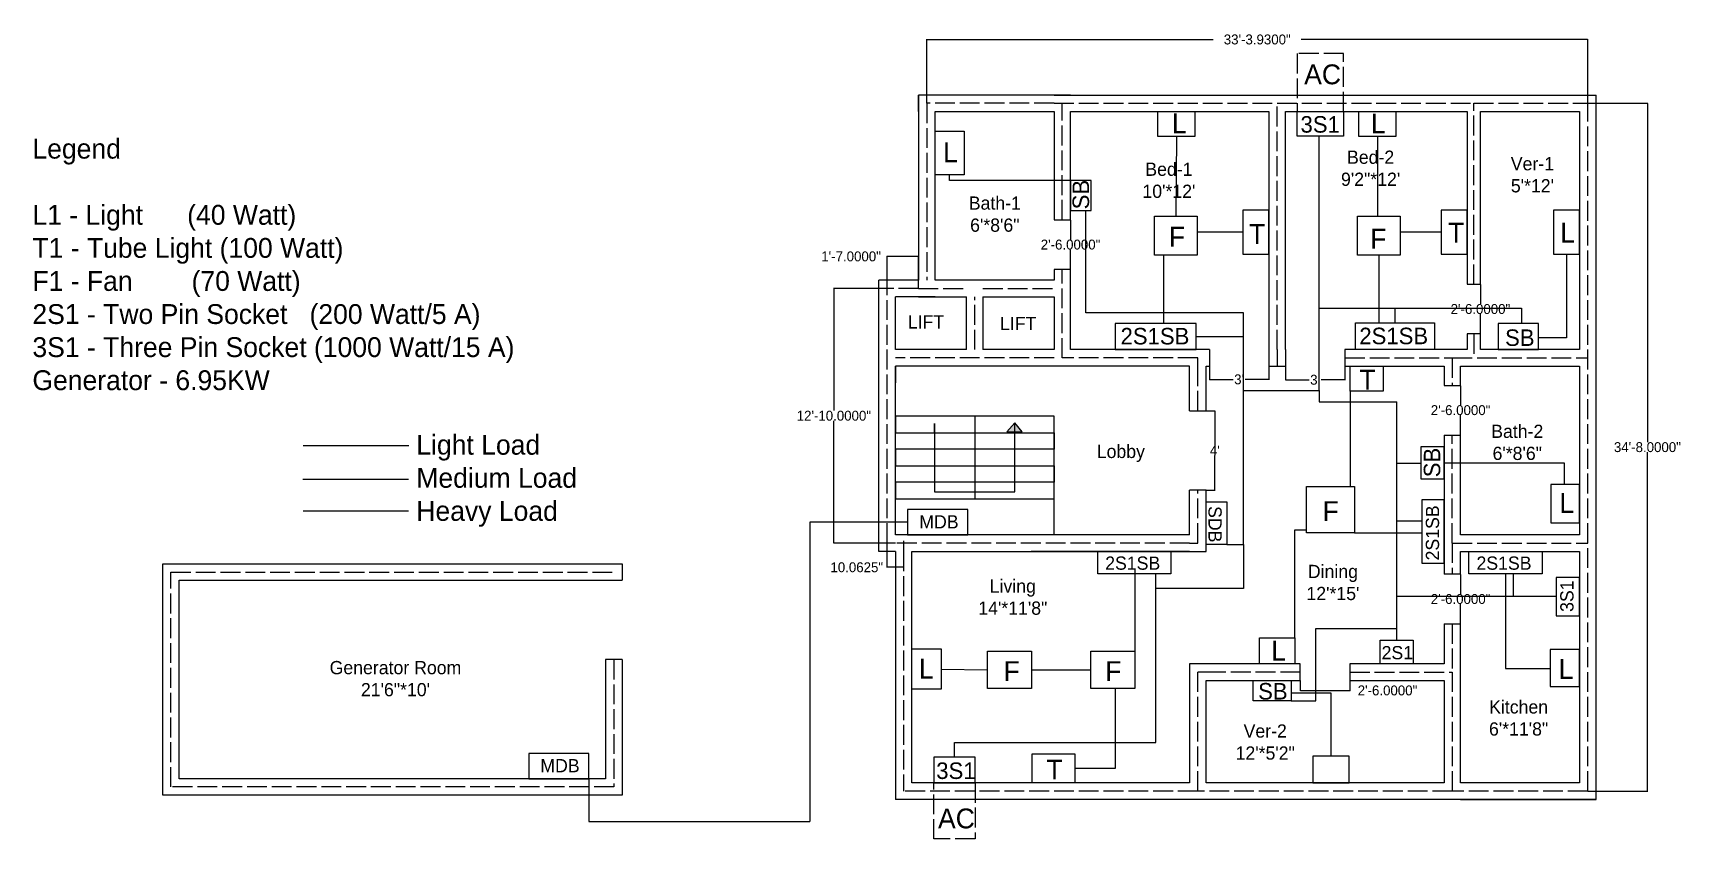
# Model space of a CAD drawing. Header units: inches. Extents: x -681 to 318, y -688 to -201.
import ezdxf

# ---------------------------------------------------------------- set-up
doc = ezdxf.new("R2010")
doc.units = ezdxf.units.IN
doc.header["$MEASUREMENT"] = 0
doc.linetypes.add('ACAD_ISO02W100', pattern=[15, 12, -3])
doc.dimstyles.get("Standard").update_dxf_attribs({"dimtxt": 6, "dimasz": 0.18, "dimexe": 0.18, "dimexo": 0.0625, "dimgap": 0.09, "dimtad": 0, "dimtih": 1, "dimtoh": 1, "dimdec": 4, "dimzin": 0, "dimdsep": 46, "dimlunit": 3, "dimtxsty": 'Standard', "dimcen": 0, "dimadec": 0, "dimazin": 0, "dimtfac": 1, "dimtdec": 4, "dimtofl": 0, "dimtmove": 0, "dimatfit": 3, "dimfxl": 0, "dimtolj": 1, "dimtzin": 0, "dimarcsym": 0})

# ---------------------------------------------------------------- blocks, each defined once
blk = doc.blocks.new('*D5')
at = {"color": 0, "lineweight": -2}
for p, q in [((31.08, -402.34), (31.08, -410.44)), ((67.08, -402.34), (67.08, -410.44)), ((31.26, -410.26), (45.49, -410.26)), ((66.9, -410.26), (52.67, -410.26))]:
    blk.add_line(p, q, dxfattribs=at)
at = {"color": 0}
for points in [[(31.26, -410.23), (31.26, -410.29), (31.08, -410.26)], [(66.9, -410.23), (66.9, -410.29), (67.08, -410.26)]]:
    blk.add_solid(points, dxfattribs=at)
at = {"layer": 'Defpoints', "color": 0}
for p in [(31.08, -402.27), (67.08, -402.27), (67.08, -410.26)]:
    blk.add_point(p, dxfattribs=at)
at = {"color": 0, "insert": (49.08, -410.26), "char_height": 6, "attachment_point": 5}
blk.add_mtext("\\A1;3'", dxfattribs=at)
blk = doc.blocks.new('*D6')
at = {"color": 0, "lineweight": -2}
for p, q in [((77.08, -402.34), (77.08, -410.71)), ((113.08, -402.34), (113.08, -410.71)), ((77.26, -410.53), (91.49, -410.53)), ((112.9, -410.53), (98.67, -410.53))]:
    blk.add_line(p, q, dxfattribs=at)
at = {"color": 0}
for points in [[(77.26, -410.5), (77.26, -410.56), (77.08, -410.53)], [(112.9, -410.5), (112.9, -410.56), (113.08, -410.53)]]:
    blk.add_solid(points, dxfattribs=at)
at = {"layer": 'Defpoints', "color": 0}
for p in [(77.08, -402.27), (113.08, -402.27), (113.08, -410.53)]:
    blk.add_point(p, dxfattribs=at)
at = {"color": 0, "insert": (95.08, -410.53), "char_height": 6, "attachment_point": 5}
blk.add_mtext("\\A1;3'", dxfattribs=at)
blk = doc.blocks.new('*D7')
at = {"color": 0, "lineweight": -2}
for p, q in [((195.02, -352.75), (194.9, -352.75)), ((195.08, -352.93), (195.08, -364.66)), ((195.08, -382.57), (195.08, -370.84)), ((195.02, -382.75), (194.9, -382.75))]:
    blk.add_line(p, q, dxfattribs=at)
at = {"color": 0}
for points in [[(195.05, -352.93), (195.11, -352.93), (195.08, -352.75)], [(195.05, -382.57), (195.11, -382.57), (195.08, -382.75)]]:
    blk.add_solid(points, dxfattribs=at)
at = {"layer": 'Defpoints', "color": 0}
for p in [(195.08, -352.75), (195.08, -382.75), (195.08, -382.75)]:
    blk.add_point(p, dxfattribs=at)
at = {"color": 0, "insert": (195.08, -367.75), "char_height": 6, "attachment_point": 5}
blk.add_mtext('\\A1;2\'-6.0000"', dxfattribs=at)
blk = doc.blocks.new('*D8')
at = {"color": 0, "lineweight": -2}
for p, q in [((183.02, -413.9), (182.9, -413.9)), ((183.08, -414.08), (183.08, -425.81)), ((183.08, -443.72), (183.08, -431.99)), ((183.02, -443.9), (182.9, -443.9))]:
    blk.add_line(p, q, dxfattribs=at)
at = {"color": 0}
for points in [[(183.05, -414.08), (183.11, -414.08), (183.08, -413.9)], [(183.05, -443.72), (183.11, -443.72), (183.08, -443.9)]]:
    blk.add_solid(points, dxfattribs=at)
at = {"layer": 'Defpoints', "color": 0}
for p in [(183.08, -413.9), (183.08, -443.9), (183.08, -443.9)]:
    blk.add_point(p, dxfattribs=at)
at = {"color": 0, "insert": (183.08, -428.9), "char_height": 6, "attachment_point": 5}
blk.add_mtext('\\A1;2\'-6.0000"', dxfattribs=at)
blk = doc.blocks.new('*D9')
at = {"color": 0, "lineweight": -2}
for p, q in [((183.02, -528.12), (182.9, -528.12)), ((183.08, -528.3), (183.08, -540.03)), ((183.08, -557.94), (183.08, -546.21)), ((183.02, -558.12), (182.9, -558.12))]:
    blk.add_line(p, q, dxfattribs=at)
at = {"color": 0}
for points in [[(183.05, -528.3), (183.11, -528.3), (183.08, -528.12)], [(183.05, -557.94), (183.11, -557.94), (183.08, -558.12)]]:
    blk.add_solid(points, dxfattribs=at)
at = {"layer": 'Defpoints', "color": 0}
for p in [(183.08, -528.12), (183.08, -558.12), (183.08, -558.12)]:
    blk.add_point(p, dxfattribs=at)
at = {"color": 0, "insert": (183.08, -543.12), "char_height": 6, "attachment_point": 5}
blk.add_mtext('\\A1;2\'-6.0000"', dxfattribs=at)
blk = doc.blocks.new('*D10')
at = {"color": 0, "lineweight": -2}
for p, q in [((86.08, -592.34), (86.08, -598.59)), ((86.26, -598.41), (115.9, -598.41)), ((116.08, -592.34), (116.08, -598.59)), ((116.08, -598.41), (116.26, -598.41))]:
    blk.add_line(p, q, dxfattribs=at)
at = {"color": 0}
for points in [[(86.26, -598.38), (86.26, -598.44), (86.08, -598.41)], [(115.9, -598.38), (115.9, -598.44), (116.08, -598.41)]]:
    blk.add_solid(points, dxfattribs=at)
at = {"layer": 'Defpoints', "color": 0}
for p in [(86.08, -592.27), (116.08, -592.27), (116.08, -598.41)]:
    blk.add_point(p, dxfattribs=at)
at = {"color": 0, "insert": (138.85, -598.41), "char_height": 6, "attachment_point": 5}
blk.add_mtext('\\A1;2\'-6.0000"', dxfattribs=at)
blk = doc.blocks.new('*D11')
at = {"color": 0, "lineweight": -2}
for p, q in [((-52.92, -313.95), (-52.92, -325.68)), ((-52.85, -313.77), (-52.74, -313.77)), ((-52.92, -343.59), (-52.92, -331.86)), ((-52.98, -343.77), (-53.1, -343.77))]:
    blk.add_line(p, q, dxfattribs=at)
at = {"color": 0}
for points in [[(-52.95, -313.95), (-52.89, -313.95), (-52.92, -313.77)], [(-52.95, -343.59), (-52.89, -343.59), (-52.92, -343.77)]]:
    blk.add_solid(points, dxfattribs=at)
at = {"layer": 'Defpoints', "color": 0}
for p in [(-52.92, -313.77), (-52.92, -343.77), (-52.92, -343.77)]:
    blk.add_point(p, dxfattribs=at)
at = {"color": 0, "insert": (-52.92, -328.77), "char_height": 6, "attachment_point": 5}
blk.add_mtext('\\A1;2\'-6.0000"', dxfattribs=at)
blk = doc.blocks.new('*D12')
at = {"color": 0, "lineweight": -2}
for p, q in [((29.15, -429.27), (34.58, -429.27)), ((34.4, -429.45), (34.4, -450.18)), ((34.4, -477.09), (34.4, -456.36)), ((29.15, -477.27), (34.58, -477.27))]:
    blk.add_line(p, q, dxfattribs=at)
at = {"color": 0}
for points in [[(34.37, -429.45), (34.43, -429.45), (34.4, -429.27)], [(34.37, -477.09), (34.43, -477.09), (34.4, -477.27)]]:
    blk.add_solid(points, dxfattribs=at)
at = {"layer": 'Defpoints', "color": 0}
for p in [(29.08, -429.27), (29.08, -477.27), (34.4, -477.27)]:
    blk.add_point(p, dxfattribs=at)
at = {"color": 0, "insert": (34.4, -453.27), "char_height": 6, "attachment_point": 5}
blk.add_mtext("\\A1;4'", dxfattribs=at)
blk = doc.blocks.new('*D13')
at = {"color": 0, "lineweight": -2}
for p, q in [((-139.92, -243.21), (-139.92, -204.54)), ((-139.74, -204.72), (33.46, -204.72)), ((259.83, -204.72), (86.64, -204.72)), ((260.01, -243.21), (260.01, -204.54))]:
    blk.add_line(p, q, dxfattribs=at)
at = {"color": 0}
for points in [[(-139.74, -204.69), (-139.74, -204.75), (-139.92, -204.72)], [(259.83, -204.69), (259.83, -204.75), (260.01, -204.72)]]:
    blk.add_solid(points, dxfattribs=at)
at = {"layer": 'Defpoints', "color": 0}
for p in [(260.01, -204.72), (-139.92, -243.27), (260.01, -243.27)]:
    blk.add_point(p, dxfattribs=at)
at = {"color": 0, "insert": (60.05, -204.72), "char_height": 6, "attachment_point": 5}
blk.add_mtext('\\A1;33\'-3.9300"', dxfattribs=at)
blk = doc.blocks.new('*D14')
at = {"color": 0, "lineweight": -2}
for p, q in [((260.08, -243.27), (296.29, -243.27)), ((296.11, -243.45), (296.11, -448.18)), ((296.11, -659.09), (296.11, -454.36)), ((260.08, -659.27), (296.29, -659.27))]:
    blk.add_line(p, q, dxfattribs=at)
at = {"color": 0}
for points in [[(296.08, -243.45), (296.14, -243.45), (296.11, -243.27)], [(296.08, -659.09), (296.14, -659.09), (296.11, -659.27)]]:
    blk.add_solid(points, dxfattribs=at)
at = {"layer": 'Defpoints', "color": 0}
for p in [(260.01, -243.27), (260.01, -659.27), (296.11, -659.27)]:
    blk.add_point(p, dxfattribs=at)
at = {"color": 0, "insert": (296.11, -451.27), "char_height": 6, "attachment_point": 5}
blk.add_mtext('\\A1;34\'-8.0000"', dxfattribs=at)
blk = doc.blocks.new('*D15')
at = {"color": 0, "lineweight": -2}
for p, q in [((-163.92, -335.91), (-164.1, -335.91)), ((-163.92, -355.21), (-163.92, -335.73)), ((-145.1, -335.91), (-163.74, -335.91)), ((-144.92, -355.21), (-144.92, -335.73))]:
    blk.add_line(p, q, dxfattribs=at)
at = {"color": 0}
for points in [[(-163.74, -335.88), (-163.74, -335.94), (-163.92, -335.91)], [(-145.1, -335.88), (-145.1, -335.94), (-144.92, -335.91)]]:
    blk.add_solid(points, dxfattribs=at)
at = {"layer": 'Defpoints', "color": 0}
for p in [(-163.92, -335.91), (-163.92, -355.27), (-144.92, -355.27)]:
    blk.add_point(p, dxfattribs=at)
at = {"color": 0, "insert": (-185.69, -335.91), "char_height": 6, "attachment_point": 5}
blk.add_mtext('\\A1;1\'-7.0000"', dxfattribs=at)
blk = doc.blocks.new('*D16')
at = {"color": 0, "lineweight": -2}
for p, q in [((-163.98, -355.27), (-196.29, -355.27)), ((-196.11, -355.45), (-196.11, -429.18)), ((-196.11, -509.09), (-196.11, -435.36)), ((-163.98, -509.27), (-196.29, -509.27))]:
    blk.add_line(p, q, dxfattribs=at)
at = {"color": 0}
for points in [[(-196.14, -355.45), (-196.08, -355.45), (-196.11, -355.27)], [(-196.14, -509.09), (-196.08, -509.09), (-196.11, -509.27)]]:
    blk.add_solid(points, dxfattribs=at)
at = {"layer": 'Defpoints', "color": 0}
for p in [(-163.92, -355.27), (-196.11, -509.27), (-163.92, -509.27)]:
    blk.add_point(p, dxfattribs=at)
at = {"color": 0, "insert": (-196.11, -432.27), "char_height": 6, "attachment_point": 5}
blk.add_mtext('\\A1;12\'-10.0000"', dxfattribs=at)
blk = doc.blocks.new('*D17')
at = {"color": 0, "lineweight": -2}
for p, q in [((-153.92, -507.88), (-153.92, -524.11)), ((-163.98, -509.34), (-163.98, -524.11)), ((-163.98, -523.93), (-164.16, -523.93)), ((-154.1, -523.93), (-163.8, -523.93))]:
    blk.add_line(p, q, dxfattribs=at)
at = {"color": 0}
for points in [[(-163.8, -523.9), (-163.8, -523.96), (-163.98, -523.93)], [(-154.1, -523.9), (-154.1, -523.96), (-153.92, -523.93)]]:
    blk.add_solid(points, dxfattribs=at)
at = {"layer": 'Defpoints', "color": 0}
for p in [(-153.92, -507.82), (-163.98, -509.27), (-163.98, -523.93)]:
    blk.add_point(p, dxfattribs=at)
at = {"color": 0, "insert": (-182.25, -523.93), "char_height": 6, "attachment_point": 5}
blk.add_mtext('\\A1;10.0625"', dxfattribs=at)

msp = doc.modelspace()

# ---------------------------------------------------------------- hatches: boundary and pattern name
h = msp.add_hatch(color=256)
h.paths.add_polyline_path([(-86.60845, -436.48628), (-91.54245, -441.91921), (-82.22977, -441.91921)])
edge = h.paths.add_edge_path()
edge.add_line((-86.60845, -478.27216), (-86.60845, -436.48628))

# ---------------------------------------------------------------- linework, layer by layer
for p, q in [((-62.91642, -238.27435), (-144.91642, -238.27435)), ((-144.91642, -248.27435), (-144.91642, -238.27435)), ((-144.91642, -238.27435), (-144.91642, -350.27435)), ((-52.91642, -238.27435), (-62.91642, -238.27435)), ((-62.91642, -238.27435), (265.01358, -238.27435)), ((265.01358, -664.27435), (265.01358, -238.27435)), ((-62.91642, -248.27435), (-62.91642, -313.77223)), ((-62.91642, -313.77223), (-52.91642, -313.77223)), ((-52.91642, -343.77223), (-62.91642, -343.77223)), ((-62.91642, -343.77223), (-62.91642, -350.27435)), ((-144.91642, -350.27435), (-168.91642, -350.27435)), ((-168.91642, -514.27435), (-168.91642, -350.27435)), ((187.08358, -352.751), (195.08358, -352.751)), ((-144.91642, -360.27435), (-158.91642, -360.27435)), ((-158.91642, -392.27435), (-158.91642, -360.27435)), ((-134.91642, -360.27435), (-144.91642, -360.27435)), ((-144.91642, -360.27435), (-115.91642, -360.27435)), ((-115.91642, -392.27435), (-115.91642, -360.27435)), ((-105.91642, -360.27435), (-105.91642, -392.27435)), ((-105.91642, -360.27435), (-62.91642, -360.27435)), ((-62.91642, -360.27435), (-62.91642, -392.27435)), ((195.08358, -382.751), (187.08358, -382.751)), ((-115.91642, -392.27435), (-158.91642, -392.27435)), ((-62.91642, -392.27435), (-105.91642, -392.27435)), ((31.08358, -392.27435), (31.08358, -402.27435)), ((67.08358, -392.27435), (67.08358, -402.27435)), ((77.08358, -392.27435), (77.08358, -402.27435)), ((113.08358, -392.27435), (113.08358, -402.27435)), ((-62.91642, -402.27435), (-158.91642, -402.27435)), ((-158.91642, -504.27435), (-158.91642, -402.27435)), ((-158.91642, -402.27435), (-158.91642, -412.27435)), ((-110.91642, -402.27435), (-115.91642, -402.27435)), ((19.08358, -402.27435), (-62.91642, -402.27435)), ((19.08358, -429.27435), (19.08358, -402.27435)), ((173.08358, -413.90339), (183.08358, -413.90339)), ((19.08358, -429.27435), (29.08358, -429.27435)), ((-62.91642, -432.49732), (-158.91642, -432.49732)), ((-158.91642, -432.49732), (-158.91642, -442.49732)), ((-135.21007, -442.49732), (-135.21007, -437.00868)), ((-135.21007, -437.00868), (-135.21007, -478.27216)), ((-110.91642, -432.49732), (-110.91642, -482.49732)), ((-86.60845, -436.48628), (-91.54245, -441.91921)), ((-86.60845, -478.27216), (-86.60845, -436.48628)), ((-82.22977, -441.91921), (-86.60845, -436.48628)), ((-62.91642, -504.27435), (-62.91642, -432.49732)), ((-158.91642, -442.49732), (-62.91642, -442.49732)), ((-91.54245, -441.91921), (-82.22977, -441.91921)), ((-62.91642, -442.49732), (-62.91642, -452.49732)), ((173.08358, -443.90339), (183.08358, -443.90339)), ((-62.91642, -452.49732), (-158.91642, -452.49732)), ((-158.91642, -452.49732), (-158.91642, -462.49732)), ((-158.91642, -462.49732), (-62.91642, -462.49732)), ((-62.91642, -462.49732), (-62.91642, -472.49732)), ((-62.91642, -472.49732), (-158.91642, -472.49732)), ((-158.91642, -472.49732), (-158.91642, -482.49732)), ((-135.21007, -478.27216), (-86.60845, -478.27216)), ((19.08358, -504.27435), (19.08358, -477.27435)), ((29.08358, -477.27435), (19.08358, -477.27435)), ((-158.91642, -482.49732), (-62.91642, -482.49732)), ((19.08358, -504.27435), (-158.91642, -504.27435)), ((-158.91642, -514.27435), (-168.91642, -514.27435)), ((-158.91642, -514.27435), (-168.91642, -514.27435)), ((-158.91642, -514.27435), (-158.91642, -664.27435)), ((19.08358, -514.27435), (-76.82587, -514.27435)), ((19.08358, -514.27435), (29.08358, -514.27435)), ((183.08358, -528.11925), (173.08358, -528.11925)), ((173.08358, -558.11925), (183.08358, -558.11925)), ((19.08358, -582.27435), (19.08358, -592.27435)), ((29.08358, -582.27435), (19.08358, -582.27435)), ((86.08358, -592.27435), (86.08358, -582.27435)), ((116.08358, -582.27435), (116.08358, -592.27435)), ((265.01358, -664.27435), (-158.91642, -664.27435)), ((183.08358, -664.27435), (265.01358, -664.27435))]:
    msp.add_line(p, q)
at = {"linetype": 'ACAD_ISO02W100'}
for p, q in [((-62.91642, -243.27435), (-139.91642, -243.27435)), ((-139.91642, -243.27435), (-139.91642, -350.27435)), ((-62.91642, -243.27435), (72.08358, -243.27435)), ((-57.91642, -313.77223), (-57.91642, -243.27435)), ((72.08358, -243.27435), (191.08358, -243.27435)), ((191.08358, -352.751), (191.08358, -243.27435)), ((191.08358, -243.27435), (260.01358, -243.27435)), ((260.01358, -659.27435), (260.01358, -243.27435)), ((-144.91642, -355.27435), (-163.91642, -355.27435)), ((-163.91642, -509.27435), (-163.91642, -355.27435)), ((-144.91642, -355.27435), (-115.91642, -355.27435)), ((-105.91642, -355.27435), (-62.91642, -355.27435)), ((-110.91642, -392.27435), (-110.91642, -360.27435)), ((191.08358, -382.751), (191.08358, -397.27435)), ((-62.91642, -397.27435), (-158.91642, -397.27435)), ((24.08358, -402.27435), (24.08358, -397.27435)), ((72.08358, -392.27435), (72.08358, -402.27435)), ((178.08358, -397.27435), (260.01358, -397.27435)), ((24.08358, -429.27435), (24.08358, -402.27435)), ((-158.91642, -509.27435), (-163.91642, -509.27435)), ((19.08358, -509.27435), (-158.91642, -509.27435)), ((-153.91642, -514.27435), (-153.91642, -659.27435)), ((19.08358, -509.27435), (24.08358, -509.27435)), ((178.08358, -509.27435), (178.08358, -528.11925)), ((178.08358, -509.27435), (260.01358, -509.27435)), ((-334.18125, -531.76579), (-324.18125, -531.76579)), ((-324.18125, -579.76579), (-334.18125, -579.76579)), ((29.08358, -587.27435), (24.08358, -587.27435)), ((116.08358, -587.27435), (178.08358, -587.27435)), ((24.08358, -659.27435), (-153.91642, -659.27435)), ((260.01358, -659.27435), (178.08358, -659.27435))]:
    msp.add_line(p, q, dxfattribs=at)
at = {"color": 1}
for p, q in [((11.13473, -263.39428), (10.7936, -311.63797)), ((132.73335, -263.39428), (132.73335, -311.63797)), ((-126.17498, -290.04075), (-126.17498, -286.45574)), ((-52.91642, -290.04075), (-126.17498, -290.04075)), ((51.25866, -321.20284), (23.64988, -321.20284)), ((171.25866, -321.20284), (146.49056, -321.20284)), ((3.43043, -335.14022), (3.43043, -376.39787)), ((133.63428, -335.14022), (133.63428, -375.99632)), ((247.17112, -334.45701), (247.17112, -385.04124)), ((247.17112, -385.04124), (230.31562, -385.04124)), ((116.2622, -417.44797), (116.2622, -475.1431)), ((-453.17881, -450.44083), (-517.28329, -450.44083)), ((173.08358, -460.70104), (245.67862, -460.70104)), ((245.67862, -460.70104), (245.67862, -473.81858)), ((82.83792, -566.49305), (82.83792, -501.22396)), ((82.83792, -501.22396), (89.81386, -501.22396)), ((118.87917, -502.9713), (159.65222, -502.9713)), ((-13.92825, -525.38434), (-13.92825, -574.53446)), ((210.26957, -527.95087), (210.26957, -585.17317)), ((-131.23518, -585.46927), (-103.211, -585.90299)), ((-76.51371, -585.90299), (-40.62554, -585.90299)), ((210.26957, -585.17317), (237.34483, -585.17317)), ((-25.78233, -645.451), (-25.78233, -597.27153)), ((104.72744, -600.0071), (80.66235, -600.0071)), ((104.72744, -638.11532), (104.72744, -600.0071)), ((-50.26798, -645.451), (-25.78233, -645.451))]:
    msp.add_line(p, q, dxfattribs=at)
at = {"color": 3}
for p, q in [((97.43078, -367.16733), (97.43078, -263.20182)), ((-43.70857, -369.94312), (-43.70857, -308.07737)), ((97.43078, -416.88531), (97.43078, -367.16733)), ((97.43078, -367.16733), (220.02466, -367.16733)), ((143.42521, -375.99632), (143.42521, -367.16733)), ((195.08358, -367.751), (195.08358, -367.751)), ((220.02466, -367.16733), (220.02466, -376.51749)), ((51.73413, -369.94312), (-43.70857, -369.94312)), ((51.73413, -510.0956), (51.73413, -369.94312)), ((23.125, -384.33611), (51.73413, -384.33611)), ((51.73413, -416.88531), (97.43078, -416.88531)), ((97.43078, -416.88531), (97.43078, -423.90171)), ((97.43078, -423.90171), (144.42815, -423.90171)), ((144.42815, -567.91093), (144.42815, -423.90171)), ((144.42815, -461.00509), (158.98376, -461.00509)), ((-453.41981, -470.90618), (-517.40378, -470.90618)), ((144.42815, -495.90632), (159.65222, -495.90632)), ((41.6888, -510.0956), (51.73413, -510.0956)), ((51.73413, -510.0956), (51.73413, -536.65799)), ((-1.3217, -629.94676), (-1.3217, -527.95087)), ((215.12521, -541.65731), (215.12521, -527.95087)), ((51.73413, -536.65799), (-1.3217, -536.65799)), ((240.85253, -541.65731), (144.42815, -541.65731)), ((95.59263, -604.69422), (95.59263, -560.88186)), ((95.59263, -560.88186), (144.42815, -560.88186)), ((80.66235, -604.69422), (95.59263, -604.69422)), ((-123.13846, -638.81392), (-123.13846, -629.94676)), ((-123.13846, -629.94676), (-1.3217, -629.94676))]:
    msp.add_line(p, q, dxfattribs=at)
at = {"color": 5}
for p, q in [((-453.41932, -489.94634), (-517.2828, -489.94634)), ((-151.46639, -496.64407), (-210.58154, -496.64407)), ((-210.58154, -496.64407), (-210.58154, -677.71176)), ((-344.3603, -651.76579), (-344.3603, -677.71176)), ((-344.3603, -677.71176), (-210.58154, -677.71176))]:
    msp.add_line(p, q, dxfattribs=at)
at = {"linetype": 'ACAD_ISO02W100'}
for points in [[(84.13374, -248.27435), (112.30813, -248.27435), (112.30813, -213.19121), (84.13374, -213.19121)], [(-135.61179, -654.27435), (-110.66514, -654.27435), (-110.66514, -688.2233), (-135.61179, -688.2233)]]:
    msp.add_lwpolyline(points, close=True, dxfattribs=at)
for points in [[(-62.91642, -343.77223), (-62.91642, -350.27435), (-134.91642, -350.27435), (-134.91642, -248.27435), (-62.91642, -248.27435), (-62.91642, -313.77223)], [(-52.91642, -313.77223), (-52.91642, -248.27435), (67.08358, -248.27435), (67.08358, -392.27435)], [(77.08358, -392.27435), (77.08358, -248.27435), (187.08358, -248.27435), (187.08358, -352.751)], [(191.08358, -243.27435), (192.08358, -243.27435)], [(195.08358, -352.751), (195.08358, -248.27435), (255.08358, -248.27435), (255.08358, -392.27435), (195.08358, -392.27435), (195.08358, -382.751)], [(31.08358, -392.27435), (-52.91642, -392.27435), (-52.91642, -343.77223)], [(187.08358, -382.751), (187.08358, -392.27435), (113.08358, -392.27435)], [(29.08358, -429.27435), (29.08358, -402.27435), (31.08358, -402.27435)], [(67.08358, -402.27435), (77.08358, -402.27435)], [(113.08358, -402.27435), (173.08358, -402.27435), (173.08358, -413.90339)], [(183.08358, -413.90339), (183.08358, -402.27435), (255.08358, -402.27435), (255.08358, -504.27435), (183.08358, -504.27435), (183.08358, -443.90339)], [(173.08358, -443.90339), (173.08358, -528.11925)], [(29.08358, -514.27435), (29.08358, -477.27435)], [(19.08358, -582.27435), (19.08358, -654.27435), (-148.91642, -654.27435), (-148.91642, -514.27435), (19.08358, -514.27435)], [(183.08358, -528.11925), (183.08358, -514.27435), (255.08358, -514.27435), (255.08358, -654.27435), (183.08358, -654.27435), (183.08358, -558.11925)], [(-324.18125, -579.76579), (-324.18125, -661.76579), (-602.18125, -661.76579), (-602.18125, -521.76579), (-324.18125, -521.76579), (-324.18125, -531.76579)], [(-334.18125, -579.76579), (-334.18125, -651.76579), (-592.18125, -651.76579), (-592.18125, -531.76579), (-334.18125, -531.76579)], [(173.08358, -558.11925), (173.08358, -582.27435), (116.08358, -582.27435)], [(86.08358, -582.27435), (29.08358, -582.27435)], [(116.08358, -592.27435), (173.08358, -592.27435), (173.08358, -654.27435), (29.08358, -654.27435), (29.08358, -592.27435), (86.08358, -592.27435)]]:
    msp.add_lwpolyline(points)
for points in [[(0, -248.27435), (22.26946, -248.27435), (22.26946, -263.39428), (0, -263.39428)], [(84.13374, -248.27435), (112.30813, -248.27435), (112.30813, -263.20182), (84.13374, -263.20182)], [(121.59862, -248.27435), (143.86808, -248.27435), (143.86808, -263.39428), (121.59862, -263.39428)], [(-134.91642, -260.22066), (-117.21318, -260.22066), (-117.21318, -286.45574), (-134.91642, -286.45574)], [(-52.91642, -308.07737), (-40.33578, -308.07737), (-40.33578, -290.04075), (-52.91642, -290.04075)], [(67.08358, -307.94866), (51.25866, -307.94866), (51.25866, -334.45701), (67.08358, -334.45701)], [(187.08358, -307.94866), (171.25866, -307.94866), (171.25866, -334.45701), (187.08358, -334.45701)], [(255.08358, -307.94866), (239.25866, -307.94866), (239.25866, -334.45701), (255.08358, -334.45701)], [(-2.06268, -311.63797), (23.64988, -311.63797), (23.64988, -335.14022), (-2.06268, -335.14022)], [(120.778, -311.63797), (146.49056, -311.63797), (146.49056, -335.14022), (120.778, -335.14022)], [(-25.83828, -392.27435), (23.125, -392.27435), (23.125, -376.39787), (-25.83828, -376.39787)], [(167.27771, -392.27435), (119.57272, -392.27435), (119.57272, -375.99632), (167.27771, -375.99632)], [(205.80663, -392.27435), (230.31562, -392.27435), (230.31562, -376.51749), (205.80663, -376.51749)], [(116.2622, -402.27435), (136.32635, -402.27435), (136.32635, -417.44797), (116.2622, -417.44797)], [(173.08358, -451.08152), (158.98376, -451.08152), (158.98376, -470.32057), (173.08358, -470.32057)], [(89.81386, -475.1431), (118.87917, -475.1431), (118.87917, -502.9713), (89.81386, -502.9713)], [(255.08358, -473.81858), (237.76266, -473.81858), (237.76266, -496.9929), (255.08358, -496.9929)], [(-151.46639, -504.27435), (-115.07419, -504.27435), (-115.07419, -489.0138), (-151.46639, -489.0138)], [(29.08358, -484.40127), (41.6888, -484.40127), (41.6888, -510.0956), (29.08358, -510.0956)], [(173.08358, -483.15414), (159.65222, -483.15414), (159.65222, -521.43682), (173.08358, -521.43682)], [(-36.47718, -514.27435), (7.72585, -514.27435), (7.72585, -527.95087), (-36.47718, -527.95087)], [(188.16805, -514.27435), (232.37108, -514.27435), (232.37108, -527.95087), (188.16805, -527.95087)], [(255.08358, -529.98047), (240.85253, -529.98047), (240.85253, -553.33414), (255.08358, -553.33414)], [(82.83792, -582.27435), (61.37052, -582.27435), (61.37052, -566.49305), (82.83792, -566.49305)], [(134.37137, -582.27435), (134.37137, -567.91093), (154.48493, -567.91093), (154.48493, -582.27435)], [(-148.91642, -573.22623), (-131.23518, -573.22623), (-131.23518, -597.7123), (-148.91642, -597.7123)], [(-103.211, -574.53446), (-76.51371, -574.53446), (-76.51371, -597.27153), (-103.211, -597.27153)], [(-40.62554, -574.53446), (-13.92825, -574.53446), (-13.92825, -597.27153), (-40.62554, -597.27153)], [(255.08358, -573.64938), (237.34483, -573.64938), (237.34483, -595.94919), (255.08358, -595.94919)], [(57.58358, -592.27435), (80.66235, -592.27435), (80.66235, -604.69422), (57.58358, -604.69422)], [(-380.7525, -651.76579), (-344.3603, -651.76579), (-344.3603, -636.50524), (-380.7525, -636.50524)], [(-135.61179, -654.27435), (-110.66514, -654.27435), (-110.66514, -638.81392), (-135.61179, -638.81392)], [(-50.26798, -654.27435), (-76.08995, -654.27435), (-76.08995, -636.62766), (-50.26798, -636.62766)], [(93.74433, -654.27435), (115.71055, -654.27435), (115.71055, -638.11532), (93.74433, -638.11532)]]:
    msp.add_lwpolyline(points, close=True)
for points in [[(72.08358, -392.27435), (72.08358, -243.27435)], [(24.08358, -397.27435), (-57.91642, -397.27435), (-57.91642, -343.77223)], [(113.08358, -397.27435), (178.08358, -397.27435), (178.08358, -413.90339)], [(178.08358, -509.27435), (178.08358, -443.90339)], [(24.08358, -509.27435), (24.08358, -477.27435)], [(-329.18125, -579.76579), (-329.18125, -656.76579), (-597.18125, -656.76579), (-597.18125, -526.76579), (-329.18125, -526.76579)], [(178.08358, -558.11925), (178.08358, -587.27435)], [(178.08358, -587.27435), (178.08358, -659.27435), (24.08358, -659.27435), (24.08358, -587.27435)], [(86.08358, -587.27435), (29.08358, -587.27435)]]:
    msp.add_lwpolyline(points, dxfattribs=at)

# ---------------------------------------------------------------- texts
for s, insert, char_height, width, attachment_point in [('AC', (88.45168, -219.7798), 12, 40.2550683, 1), ('L', (8.42546, -249.44452), 12, 36.1421278, 1), ('L', (128.85151, -249.46374), 12, 36.1421278, 1), ('3S1', (86.24922, -251.03886), 10, 26.8703643, 1), ('L', (-130.01165, -266.89832), 12, 36.1421278, 1), ("Bed-1\\P10'*12'", (6.61465, -279.15834), 8, 72.1838543, 2), ('Bed-2\\P9\'2"*12\'', (128.65009, -271.88895), 8, 60.32714, 2), ("Ver-1\\P5'*12'", (226.53858, -275.83117), 8, 51.6219772, 2), ('F', (11.48409, -317.95426), 12, 30.4441606, 2), ('T', (55.16897, -316.2987), 12, 27.1532078, 1), ('F', (133.29309, -319.20386), 12, 30.4441606, 2), ('T', (175.53474, -315.52112), 12, 27.1532078, 1), ('L', (243.37314, -315.48098), 12, 36.1421278, 1), ('LIFT', (-151.4069, -371.49117), 8, 34.7507331, 1), ('LIFT', (-95.58171, -372.47847), 8, 34.7507331, 1), ('2S1SB', (-22.64997, -379.13155), 10, 48.9323449, 1), ('2S1SB', (121.80928, -378.99098), 10, 48.9323449, 1), ('SB', (209.99647, -380.02803), 10, 23.8146838, 1), ('T', (121.861, -404.41953), 12, 27.1532078, 1), ('Bath-2\\P6\'*8\'6"', (217.3696, -437.67265), 8, 51.6611131, 2), ('Lobby', (-37.04626, -449.82473), 8, 52.7048529, 1), ('L', (242.84181, -478.99617), 12, 36.1421278, 1), ('F', (104.48909, -483.92675), 12, 30.4441606, 2), ('MDB', (-132.53955, -492.39183), 8, 36.392201, 2), ('2S1SB', (-31.94971, -517.38434), 8, 67.2450267, 1), ('2S1SB', (192.69551, -517.38434), 8, 67.2450267, 1), ("Dining\\P12'*15'", (105.84928, -522.41305), 8, 84.1257447, 2), ('Living\\P14\'*11\'8"', (-87.8435, -531.26586), 8, 98.9980654, 2), ('L', (68.51804, -568.35176), 12, 36.1421278, 1), ('2S1', (135.2912, -571.52777), 8, 27.9353417, 1), ('L', (-144.66647, -579.21198), 12, 36.1421278, 1), ('F', (-88.52413, -580.68848), 12, 30.4441606, 2), ('F', (-27.01043, -580.68848), 12, 30.4441606, 2), ('L', (242.41644, -579.37517), 12, 36.1421278, 1), ('SB', (60.5933, -593.88524), 10, 23.8146838, 1), ('Kitchen\\P6\'*11\'8"', (218.18592, -604.33825), 8, 61.6331384, 2), ('Ver-2\\P12\'*5\'2"', (64.8716, -618.90572), 8, 50.2686171, 2), ('MDB', (-361.82566, -639.88327), 8, 36.392201, 2), ('3S1', (-134.15849, -641.92703), 10, 26.8703643, 1), ('T', (-67.47251, -640.23733), 12, 27.1532078, 1), ('AC', (-133.09622, -669.79834), 12, 40.2550683, 1)]:
    msp.add_mtext(s, dxfattribs=dict(insert=insert, char_height=char_height, width=width, attachment_point=attachment_point))
at = {"color": 5}
for s, insert, char_height, width, attachment_point in [('{\\C256;Legend\\P\\PL1 - Light      (40 Watt)\\PT1 - Tube Light (100 Watt)\\PF1 - Fan        (70 Watt)\\P2S1 - Two Pin Socket   (200 Watt/5 A)\\P3S1 - Three Pin Socket (1000 Watt/15 A)\\PGenerator - 6.95KW}', (-681.02413, -264.7364), 12, 467.1112774, 1), ('{\\C256;Bath-1\\P6\'*8\'6"}', (-98.72095, -299.63403), 8, 53.806184, 2), ('{\\C1;Light Load\\P\\C3;Medium Load\\P}Heavy Load', (-448.74843, -443.80289), 12, 251.503254, 1), ('{\\C256;Generator Room\\P21\'6"*10\'}', (-461.35999, -580.57414), 8, 160.3205729, 2)]:
    msp.add_mtext(s, dxfattribs=dict(at, insert=insert, char_height=char_height, width=width, attachment_point=attachment_point))
at = {"attachment_point": 1}
for s, insert, char_height, width, rotation in [('SB', (-51.69741, -307.42288), 10, 23.8146838, 90), ('SB', (160.78296, -469.45621), 10, 23.8146838, 90), ('SDB', (38.52544, -486.88982), 8, 39.3677281, 270), ('2S1SB', (162.0665, -519.75879), 8, 67.2450267, 90), ('3S1', (243.39919, -550.87586), 8, 26.7302396, 90)]:
    msp.add_mtext(s, dxfattribs=dict(at, insert=insert, char_height=char_height, width=width, rotation=rotation))

# ---------------------------------------------------------------- dimensions: what is measured, and where the dimension line sits
for base, p1, p2, picture, middle in [((260.01358, -204.71894), (-139.91642, -243.27435), (260.01358, -243.27435), '*D13', (60.04858, -204.71894)), ((-163.91642, -335.91026), (-144.91642, -355.27435), (-163.91642, -355.27435), '*D15', (-185.68642, -335.91026)), ((67.08358, -410.26318), (31.08358, -402.27435), (67.08358, -402.27435), '*D5', (49.08358, -410.26318)), ((113.08358, -410.52862), (77.08358, -402.27435), (113.08358, -402.27435), '*D6', (95.08358, -410.52862)), ((-163.97892, -523.93023), (-153.91642, -507.81545), (-163.97892, -509.27435), '*D17', (-182.24892, -523.93023)), ((116.08358, -598.4101), (86.08358, -592.27435), (116.08358, -592.27435), '*D10', (138.85358, -598.4101))]:
    dim = msp.add_linear_dim(base=base, p1=p1, p2=p2, dimstyle='Standard')
    dim.commit()
    dim.dimension.update_dxf_attribs({"geometry": picture, "text_midpoint": middle})
for base, p1, p2, picture, middle in [((296.11304, -659.27435), (260.01358, -243.27435), (260.01358, -659.27435), '*D14', (296.11304, -451.27435)), ((-52.91642, -343.77223), (-52.91642, -313.77223), (-52.91642, -343.77223), '*D11', (-52.91642, -328.77223)), ((-196.10761, -509.27435), (-163.91642, -355.27435), (-163.91642, -509.27435), '*D16', (-196.10761, -432.27435)), ((195.08358, -382.751), (195.08358, -352.751), (195.08358, -382.751), '*D7', (195.08358, -367.751)), ((183.08358, -443.90339), (183.08358, -413.90339), (183.08358, -443.90339), '*D8', (183.08358, -428.90339)), ((34.40189, -477.27435), (29.08358, -429.27435), (29.08358, -477.27435), '*D12', (34.40189, -453.27435)), ((183.08358, -558.11925), (183.08358, -528.11925), (183.08358, -558.11925), '*D9', (183.08358, -543.11925))]:
    dim = msp.add_linear_dim(base=base, p1=p1, p2=p2, angle=90, dimstyle='Standard')
    dim.commit()
    dim.dimension.update_dxf_attribs({"geometry": picture, "text_midpoint": middle})

doc.saveas('drawing.dxf')
